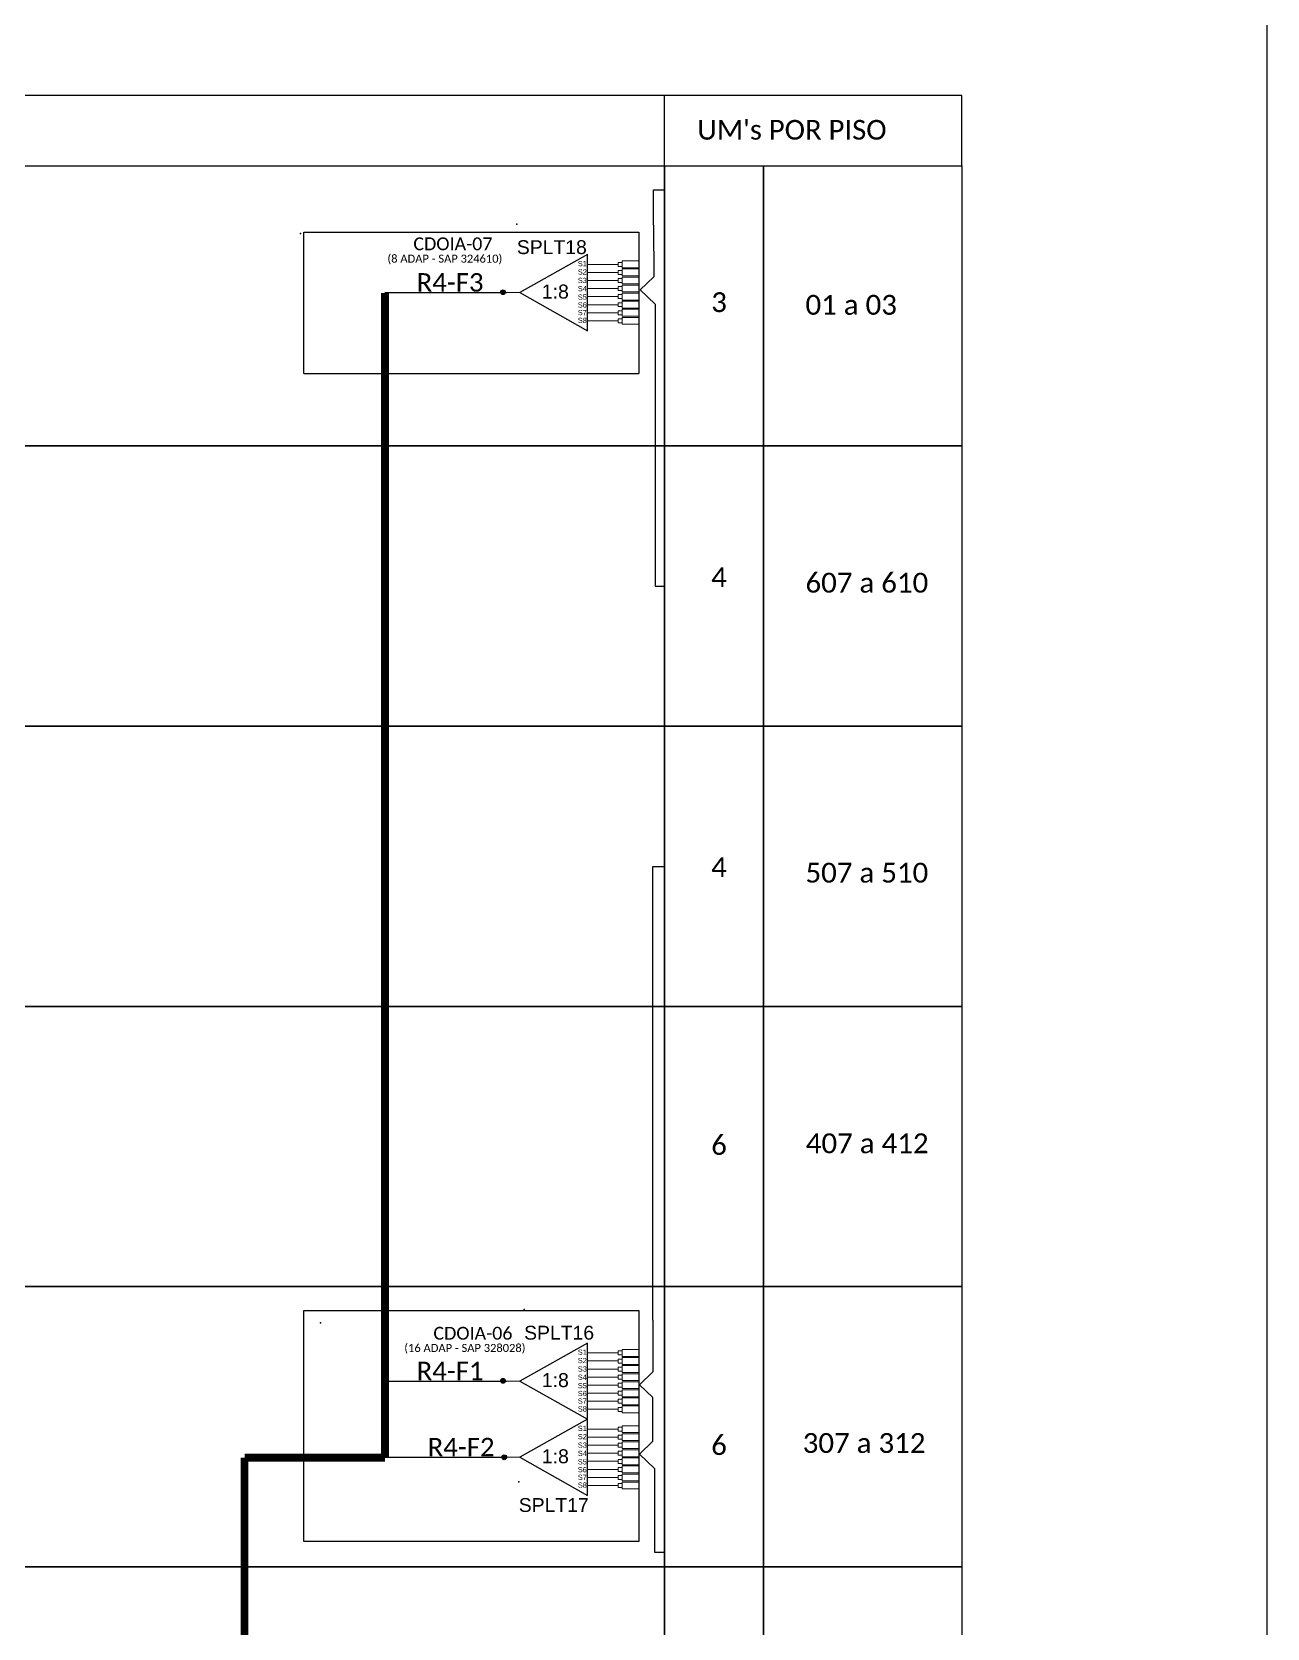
# Model space of a CAD drawing. Header units: metres. Extents: x -357 to 1409, y -312 to 282.
# Drawn here: x 368.5 to 484, y -157.8 to -8.6 of the extents above; entities that cross this region are included whole.
import ezdxf
from ezdxf.enums import TextEntityAlignment as Align

# ---------------------------------------------------------------- set-up
doc = ezdxf.new("R2010")
doc.units = ezdxf.units.M
doc.styles.add('ARIAL', font='arial.ttf')
doc.styles.add('WMF-Calibri0', font='calibri.ttf')

# ---------------------------------------------------------------- blocks, each defined once
blk = doc.blocks.new('SPLITTER_')
blk.add_point((0, 0))
at = {"style": 'ARIAL', "flags": 4}
blk.add_attdef('SPLT', (0, -3.26), '', height=1.5, dxfattribs=at)
blk = doc.blocks.new('SPLT_1-8_SC-APC')
at = {"color": 1}
blk.add_lwpolyline([(-7.37, -2.1), (-17.04, -7.55), (-7.37, -13), (-7.37, -2.1)], dxfattribs=at)
at = {"color": 3, "lineweight": 0}
for points in [[(-2.99, -3.51), (-7.37, -3.51)], [(-2.41, -3.02), (-2.41, -4)], [(-2.41, -3.02), (0, -3.02)], [(-2.41, -4), (0, -4)], [(-2.41, -4.17), (-2.41, -5.16)], [(-2.41, -4.17), (0, -4.17)], [(-7.37, -4.66), (-2.99, -4.66)], [(-7.37, -5.82), (-2.99, -5.82)], [(-2.41, -5.16), (0, -5.16)], [(-2.41, -5.32), (-2.41, -6.31)], [(-2.41, -5.32), (0, -5.32)], [(-2.41, -6.31), (0, -6.31)], [(-2.41, -6.48), (-2.41, -7.46)], [(-2.41, -6.48), (0, -6.48)], [(-7.37, -6.97), (-2.99, -6.97)], [(-7.37, -8.12), (-2.99, -8.12)], [(-2.41, -7.46), (0, -7.46)], [(-2.41, -7.63), (-2.41, -8.62)], [(-2.41, -7.63), (0, -7.63)], [(-2.41, -8.62), (0, -8.62)], [(-2.41, -8.78), (-2.41, -9.77)], [(-2.41, -8.78), (0, -8.78)], [(-7.37, -9.28), (-2.99, -9.28)], [(-7.37, -10.43), (-2.99, -10.43)], [(-2.41, -9.77), (0, -9.77)], [(-2.41, -9.94), (-2.41, -10.92)], [(-2.41, -9.94), (0, -9.94)], [(-2.41, -10.92), (0, -10.92)], [(-2.41, -11.09), (-2.41, -12.08)], [(-2.41, -11.09), (0, -11.09)], [(-7.37, -11.58), (-2.99, -11.58)], [(-2.41, -12.08), (0, -12.08)]]:
    blk.add_lwpolyline(points, dxfattribs=at)
for points in [[(-2.99, -3.22), (-2.41, -3.22), (-2.41, -3.8), (-2.99, -3.8)], [(-2.99, -4.38), (-2.41, -4.38), (-2.41, -4.95), (-2.99, -4.95)], [(-2.99, -5.53), (-2.41, -5.53), (-2.41, -6.1), (-2.99, -6.1)], [(-2.99, -6.68), (-2.41, -6.68), (-2.41, -7.26), (-2.99, -7.26)], [(-2.99, -7.84), (-2.41, -7.84), (-2.41, -8.41), (-2.99, -8.41)], [(-2.99, -8.99), (-2.41, -8.99), (-2.41, -9.56), (-2.99, -9.56)], [(-2.99, -10.14), (-2.41, -10.14), (-2.41, -10.72), (-2.99, -10.72)], [(-2.99, -11.3), (-2.41, -11.3), (-2.41, -11.87), (-2.99, -11.87)]]:
    blk.add_lwpolyline(points, close=True, dxfattribs=at)
at = {"color": 1, "lineweight": 0}
blk.add_lwpolyline([(-17.04, -7.55), (-19.26, -7.55)], dxfattribs=at)
at = {"color": 1, "style": 'ARIAL'}
for s, height, p in [('S1', 0.75, (-8.74, -3.78)), ('S2', 0.75, (-8.74, -4.97)), ('1:8', 2, (-13.91, -8.4)), ('S3', 0.75, (-8.74, -6.18)), ('S4', 0.75, (-8.74, -7.36)), ('S5', 0.75, (-8.74, -8.57)), ('S6', 0.75, (-8.74, -9.69)), ('S7', 0.75, (-8.74, -10.78)), ('S8', 0.75, (-8.74, -11.9))]:
    blk.add_text(s, height=height, dxfattribs=at).set_placement(p)
blk = doc.blocks.new('A$C415C251F')
at = {"color": 3}
blk.add_point((0, 0), dxfattribs=at)
blk = doc.blocks.new('LEG_CDOIA8_C-SPLT_ESQ')
at = {"color": 3, "extrusion": (0, 0, -1), "xscale": -1, "zscale": -1}
blk.add_blockref('A$C415C251F', (0, 0), dxfattribs=at)
at = {"color": 1, "style": 'WMF-Calibri0', "flags": 4}
blk.add_attdef('CDO', (21.44, -2.61), '', height=2, dxfattribs=at)
blk.add_attdef('MODELO', text='', height=1.5, dxfattribs=at).set_placement((22.54, -4.54), align=Align.CENTER)
at = {"style": 'ARIAL', "flags": 4}
blk.add_attdef('SPLITAGEM', text='', height=1.5, dxfattribs=at).set_placement((18.61, -12.59), align=Align.CENTER)

msp = doc.modelspace()

# ---------------------------------------------------------------- hatches: boundary and pattern name
h = msp.add_hatch(color=3)
h.dxf.hatch_style = 1
edge = h.paths.add_edge_path()
edge.add_arc((412.58, -32.92), 0.221, 0, 360)
h = msp.add_hatch(color=3)
h.dxf.hatch_style = 1
edge = h.paths.add_edge_path()
edge.add_arc((412.58, -134.69), 0.221, 0, 360)
h = msp.add_hatch(color=3)
h.dxf.hatch_style = 1
edge = h.paths.add_edge_path()
edge.add_arc((412.69, -141.84), 0.221, 0, 360)

# ---------------------------------------------------------------- linework, layer by layer
for p, q in [((48.41, -21.1), (427.68, -21.1)), ((427.68, -21.1), (427.68, -47.29)), ((427.68, -21.1), (436.94, -21.1)), ((427.68, -47.29), (427.68, -21.1)), ((436.94, -21.1), (455.46, -21.1)), ((436.94, -47.29), (436.94, -21.1)), ((436.94, -21.1), (436.94, -47.29)), ((455.46, -21.1), (455.46, -47.29)), ((427.68, -47.29), (48.41, -47.29)), ((436.94, -47.29), (427.68, -47.29)), ((455.46, -47.29), (436.94, -47.29))]:
    msp.add_line(p, q)
at = {"color": 7}
msp.add_lwpolyline([(-357, -311.79), (484, -311.79), (484, 282.21), (-357, 282.21)], close=True, dxfattribs=at)
for points in [[(20.64, -21.1), (455.46, -21.1), (455.46, -14.52), (20.64, -14.52), (20.64, -14.52), (20.64, -17.81)], [(427.67, -21.1), (427.67, -14.52)]]:
    msp.add_lwpolyline(points)
at = {"color": 3}
for points in [[(426.65, -26.65), (426.65, -23.33), (427.68, -23.33)], [(426.65, -26.65), (426.66, -31.47), (425.4, -32.68), (426.81, -34.03)], [(426.81, -34.03), (426.81, -60.39), (427.68, -60.39)], [(426.57, -129.02), (426.57, -86.59), (427.68, -86.59)], [(426.57, -129.02), (426.57, -133.84), (425.32, -135.05), (426.57, -136.26)], [(426.57, -140.33), (426.57, -136.26)], [(426.57, -140.33), (425.32, -141.54), (426.73, -142.9)], [(426.73, -142.9), (426.73, -150.71), (427.68, -150.71)]]:
    msp.add_lwpolyline(points, dxfattribs=at)
at = {"color": 1}
for points in [[(393.95, -40.52), (393.95, -27.31), (425.28, -27.31), (425.28, -40.52)], [(393.95, -40.52), (425.28, -40.52)]]:
    msp.add_lwpolyline(points, dxfattribs=at)
at = {"color": 30, "const_width": 0.726}
for points in [[(401.54, -141.87), (401.54, -32.98)], [(401.54, -141.87), (388.42, -141.87)], [(388.42, -162.46), (388.42, -141.87)]]:
    msp.add_lwpolyline(points, dxfattribs=at)
at = {"color": 30}
for points in [[(412.91, -32.98), (401.54, -32.98)], [(412.91, -134.75), (401.54, -134.75)], [(412.91, -141.87), (401.54, -141.87)]]:
    msp.add_lwpolyline(points, dxfattribs=at)
for points in [[(48.41, -47.29), (427.68, -47.29), (427.68, -73.49), (48.41, -73.49)], [(427.68, -47.29), (436.94, -47.29), (436.94, -73.49), (427.68, -73.49)], [(436.94, -47.29), (455.46, -47.29), (455.46, -73.49), (436.94, -73.49)], [(48.41, -73.49), (427.68, -73.49), (427.68, -99.68), (48.41, -99.68)], [(427.68, -73.49), (436.94, -73.49), (436.94, -99.68), (427.68, -99.68)], [(436.94, -73.49), (455.46, -73.49), (455.46, -99.68), (436.94, -99.68)], [(48.41, -99.68), (427.68, -99.68), (427.68, -125.88), (48.41, -125.88)], [(427.68, -99.68), (436.94, -99.68), (436.94, -125.88), (427.68, -125.88)], [(436.94, -99.68), (455.46, -99.68), (455.46, -125.88), (436.94, -125.88)], [(48.41, -125.88), (427.68, -125.88), (427.68, -152.07), (48.41, -152.07)], [(427.68, -125.88), (436.94, -125.88), (436.94, -152.07), (427.68, -152.07)], [(436.94, -125.88), (455.46, -125.88), (455.46, -152.07), (436.94, -152.07)], [(48.41, -152.07), (427.68, -152.07), (427.68, -178.27), (48.41, -178.27)], [(427.68, -152.07), (436.94, -152.07), (436.94, -178.27), (427.68, -178.27)], [(436.94, -152.07), (455.46, -152.07), (455.46, -178.27), (436.94, -178.27)]]:
    msp.add_lwpolyline(points, close=True)
at = {"color": 1}
msp.add_lwpolyline([(393.95, -128.13), (425.28, -128.13), (425.28, -149.71), (393.95, -149.71)], close=True, dxfattribs=at)
at = {"color": 3}
for centre in [(412.58, -32.92), (412.58, -134.69), (412.69, -141.84)]:
    msp.add_circle(centre, 0.221, dxfattribs=at)

# ---------------------------------------------------------------- block references
ref = msp.add_blockref('SPLITTER_', (413.87, -26.54), dxfattribs=dict(xscale=0.8640000000001964, yscale=0.8640000000001964, zscale=0.8640000000001964))
ref.add_attrib('SPLT', 'SPLT18', (413.87, -29.35), dxfattribs={"height": 1.296, "style": 'ARIAL'})
ref = msp.add_blockref('LEG_CDOIA8_C-SPLT_ESQ', (393.65, -27.43), dxfattribs=dict(at, xscale=0.5985630493970313, yscale=0.5985630493970313, zscale=0.5985630493970313))
ref.add_attrib('CDO', 'CDOIA-07', (404.2, -28.99), dxfattribs={"color": 1, "height": 1.197, "style": 'WMF-Calibri0'})
ref.add_attrib('MODELO', '(8 ADAP - SAP 324610)', dxfattribs={"color": 1, "height": 0.7482, "style": 'WMF-Calibri0'}).set_placement((407.14, -30.15), align=Align.CENTER)
at = {"color": 3, "xscale": 0.6531839999997574, "yscale": 0.6531839999997574, "zscale": 0.6531839999997574}
for p in [(425.28, -28.02), (425.28, -129.79), (425.28, -136.91)]:
    msp.add_blockref('SPLT_1-8_SC-APC', p, dxfattribs=at)
ref = msp.add_blockref('SPLITTER_', (414.55, -128.02), dxfattribs=dict(xscale=0.8640000000001964, yscale=0.8640000000001964, zscale=0.8640000000001964))
ref.add_attrib('SPLT', 'SPLT16', (414.55, -130.84), dxfattribs={"height": 1.296, "style": 'ARIAL'})
at = {"color": 3}
ref = msp.add_blockref('LEG_CDOIA8_C-SPLT_ESQ', (395.51, -129.27), dxfattribs=dict(at, xscale=0.5985630493970313, yscale=0.5985630493970313, zscale=0.5985630493970313))
ref.add_attrib('CDO', 'CDOIA-06', (406.07, -130.84), dxfattribs={"color": 1, "height": 1.197, "style": 'WMF-Calibri0'})
ref.add_attrib('MODELO', '(16 ADAP - SAP 328028)', dxfattribs={"color": 1, "height": 0.7482, "style": 'WMF-Calibri0'}).set_placement((409.01, -131.99), align=Align.CENTER)
ref = msp.add_blockref('SPLITTER_', (414.05, -144.13), dxfattribs=dict(xscale=0.8640000000001964, yscale=0.8640000000001964, zscale=0.8640000000001964))
ref.add_attrib('SPLT', 'SPLT17', (414.05, -146.95), dxfattribs={"height": 1.296, "style": 'ARIAL'})

# ---------------------------------------------------------------- texts
at = {"color": 0, "style": 'WMF-Calibri0'}
msp.add_text("UM's POR PISO", height=1.84, dxfattribs=at).set_placement((430.73, -18.65))
at = {"color": 30, "style": 'WMF-Calibri0'}
for s, p in [('R4-F3', (404.5, -32.86)), ('R4-F1', (404.5, -134.63)), ('R4-F2', (405.53, -141.75))]:
    msp.add_text(s, height=1.728, dxfattribs=at).set_placement(p)
at = {"style": 'WMF-Calibri0'}
for s, height, p in [('3', 1.85, (432.04, -34.77)), ('01 a 03', 1.854, (440.85, -35.02)), ('4', 1.85, (432.04, -60.49)), ('607 a 610', 1.854, (440.85, -61)), ('4', 1.85, (432.04, -87.59)), ('507 a 510', 1.854, (440.85, -88.11)), ('6', 1.85, (432.04, -113.56)), ('407 a 412', 1.854, (440.88, -113.41)), ('6', 1.85, (432.04, -141.62)), ('307 a 312', 1.854, (440.59, -141.43))]:
    msp.add_text(s, height=height, dxfattribs=at).set_placement(p)

doc.saveas('drawing.dxf')
